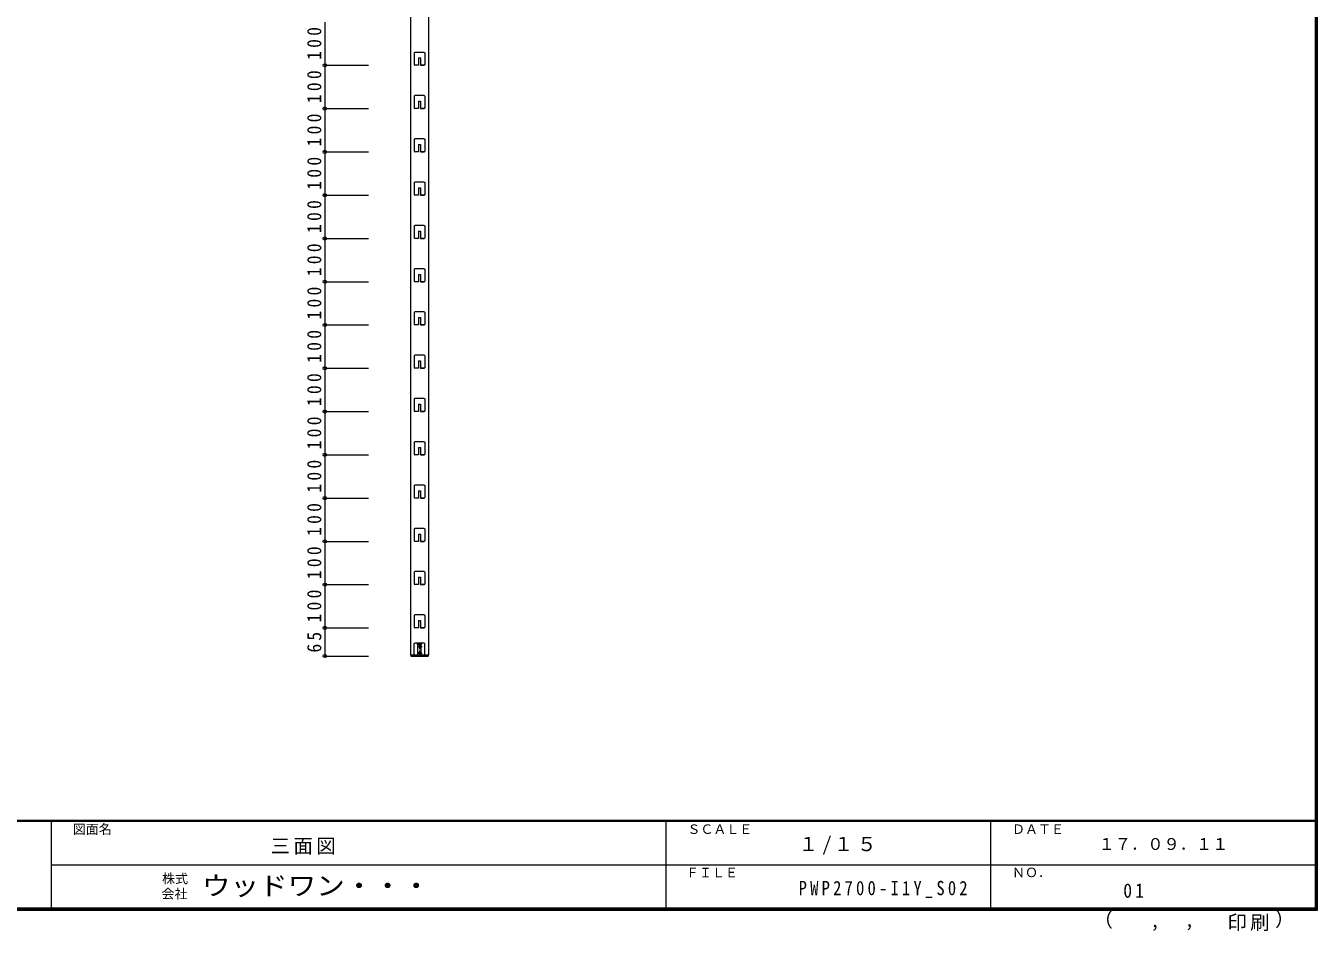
# Model space of a CAD drawing. Units: millimetres at full size, sheet at 1:15. Extents: x -3000 to 2850, y -2151 to 2088.
# Drawn here: x -134 to 2850, y -2151 to -59 of the extents above; entities that cross this region are included whole.
import ezdxf
from ezdxf.enums import TextEntityAlignment as Align

# ---------------------------------------------------------------- set-up
doc = ezdxf.new("R2010")
doc.units = ezdxf.units.MM
doc.header["$LTSCALE"] = 15
doc.header["$PDMODE"] = 32
doc.header["$PDSIZE"] = 7.5
doc.linetypes.add('CHAIN1', pattern=[8, 5, -1, 1, -1])
doc.layers.add('0-B_寸法', color=7, linetype='Continuous', lineweight=9)
doc.layers.add('F-1_枠', color=6, linetype='Continuous', lineweight=9)
doc.layers.add('F-A_文字', color=7, linetype='Continuous')
doc.styles.add('ＭＳ ゴシック', font='')
doc.styles.get('ＭＳ ゴシック').set_extended_font_data('MS Gothic')

msp = doc.modelspace()

# ---------------------------------------------------------------- linework, layer by layer
at = {"layer": '0-B_寸法'}
for p, q in [((755.06, 1182.12), (755.06, -1511.88)), ((797.06, 1182.12), (797.06, -1511.88)), ((764.06, -120.88), (765.06, -119.88)), ((764.06, -120.88), (764.06, -148.88)), ((764.06, -148.88), (765.06, -149.88)), ((787.06, -119.88), (765.06, -119.88)), ((774.06, -132.88), (774.06, -149.88)), ((787.06, -119.88), (788.06, -120.88)), ((787.06, -149.88), (788.06, -148.88)), ((788.06, -120.88), (788.06, -148.88)), ((774.06, -149.88), (765.06, -149.88)), ((787.06, -149.88), (778.06, -149.88)), ((764.06, -220.88), (765.06, -219.88)), ((764.06, -220.88), (764.06, -248.88)), ((787.06, -219.88), (765.06, -219.88)), ((774.06, -232.88), (774.06, -249.88)), ((787.06, -219.88), (788.06, -220.88)), ((788.06, -220.88), (788.06, -248.88)), ((764.06, -248.88), (765.06, -249.88)), ((774.06, -249.88), (765.06, -249.88)), ((787.06, -249.88), (778.06, -249.88)), ((787.06, -249.88), (788.06, -248.88)), ((764.06, -320.88), (765.06, -319.88)), ((764.06, -320.88), (764.06, -348.88)), ((787.06, -319.88), (765.06, -319.88)), ((787.06, -319.88), (788.06, -320.88)), ((788.06, -320.88), (788.06, -348.88)), ((764.06, -348.88), (765.06, -349.88)), ((774.06, -349.88), (765.06, -349.88)), ((774.06, -332.88), (774.06, -349.88)), ((787.06, -349.88), (778.06, -349.88)), ((787.06, -349.88), (788.06, -348.88)), ((764.06, -420.88), (765.06, -419.88)), ((764.06, -420.88), (764.06, -448.88)), ((787.06, -419.88), (765.06, -419.88)), ((774.06, -432.88), (774.06, -449.88)), ((787.06, -419.88), (788.06, -420.88)), ((788.06, -420.88), (788.06, -448.88)), ((764.06, -448.88), (765.06, -449.88)), ((774.06, -449.88), (765.06, -449.88)), ((787.06, -449.88), (778.06, -449.88)), ((787.06, -449.88), (788.06, -448.88)), ((764.06, -520.88), (765.06, -519.88)), ((764.06, -520.88), (764.06, -548.88)), ((787.06, -519.88), (765.06, -519.88)), ((774.06, -532.88), (774.06, -549.88)), ((787.06, -519.88), (788.06, -520.88)), ((788.06, -520.88), (788.06, -548.88)), ((764.06, -548.88), (765.06, -549.88)), ((774.06, -549.88), (765.06, -549.88)), ((787.06, -549.88), (778.06, -549.88)), ((787.06, -549.88), (788.06, -548.88)), ((764.06, -620.88), (765.06, -619.88)), ((764.06, -620.88), (764.06, -648.88)), ((787.06, -619.88), (765.06, -619.88)), ((787.06, -619.88), (788.06, -620.88)), ((788.06, -620.88), (788.06, -648.88)), ((764.06, -648.88), (765.06, -649.88)), ((774.06, -649.88), (765.06, -649.88)), ((774.06, -632.88), (774.06, -649.88)), ((787.06, -649.88), (778.06, -649.88)), ((787.06, -649.88), (788.06, -648.88)), ((764.06, -720.88), (765.06, -719.88)), ((764.06, -720.88), (764.06, -748.88)), ((787.06, -719.88), (765.06, -719.88)), ((774.06, -732.88), (774.06, -749.88)), ((787.06, -719.88), (788.06, -720.88)), ((788.06, -720.88), (788.06, -748.88)), ((764.06, -748.88), (765.06, -749.88)), ((774.06, -749.88), (765.06, -749.88)), ((787.06, -749.88), (778.06, -749.88)), ((787.06, -749.88), (788.06, -748.88)), ((764.06, -820.88), (765.06, -819.88)), ((764.06, -820.88), (764.06, -848.88)), ((787.06, -819.88), (765.06, -819.88)), ((774.06, -832.88), (774.06, -849.88)), ((787.06, -819.88), (788.06, -820.88)), ((788.06, -820.88), (788.06, -848.88)), ((764.06, -848.88), (765.06, -849.88)), ((774.06, -849.88), (765.06, -849.88)), ((787.06, -849.88), (778.06, -849.88)), ((787.06, -849.88), (788.06, -848.88)), ((764.06, -920.88), (765.06, -919.88)), ((764.06, -920.88), (764.06, -948.88)), ((787.06, -919.88), (765.06, -919.88)), ((787.06, -919.88), (788.06, -920.88)), ((788.06, -920.88), (788.06, -948.88)), ((764.06, -948.88), (765.06, -949.88)), ((774.06, -949.88), (765.06, -949.88)), ((774.06, -932.88), (774.06, -949.88)), ((787.06, -949.88), (778.06, -949.88)), ((787.06, -949.88), (788.06, -948.88)), ((764.06, -1020.88), (765.06, -1019.88)), ((764.06, -1020.88), (764.06, -1048.88)), ((787.06, -1019.88), (765.06, -1019.88)), ((774.06, -1032.88), (774.06, -1049.88)), ((787.06, -1019.88), (788.06, -1020.88)), ((788.06, -1020.88), (788.06, -1048.88)), ((764.06, -1048.88), (765.06, -1049.88)), ((774.06, -1049.88), (765.06, -1049.88)), ((787.06, -1049.88), (778.06, -1049.88)), ((787.06, -1049.88), (788.06, -1048.88)), ((764.06, -1120.88), (765.06, -1119.88)), ((764.06, -1120.88), (764.06, -1148.88)), ((787.06, -1119.88), (765.06, -1119.88)), ((774.06, -1132.88), (774.06, -1149.88)), ((787.06, -1119.88), (788.06, -1120.88)), ((788.06, -1120.88), (788.06, -1148.88)), ((764.06, -1148.88), (765.06, -1149.88)), ((774.06, -1149.88), (765.06, -1149.88)), ((787.06, -1149.88), (778.06, -1149.88)), ((787.06, -1149.88), (788.06, -1148.88)), ((764.06, -1220.88), (765.06, -1219.88)), ((764.06, -1220.88), (764.06, -1248.88)), ((787.06, -1219.88), (765.06, -1219.88)), ((787.06, -1219.88), (788.06, -1220.88)), ((788.06, -1220.88), (788.06, -1248.88)), ((764.06, -1248.88), (765.06, -1249.88)), ((774.06, -1249.88), (765.06, -1249.88)), ((774.06, -1232.88), (774.06, -1249.88)), ((787.06, -1249.88), (778.06, -1249.88)), ((787.06, -1249.88), (788.06, -1248.88)), ((764.06, -1320.88), (765.06, -1319.88)), ((764.06, -1320.88), (764.06, -1348.88)), ((787.06, -1319.88), (765.06, -1319.88)), ((774.06, -1332.88), (774.06, -1349.88)), ((787.06, -1319.88), (788.06, -1320.88)), ((788.06, -1320.88), (788.06, -1348.88)), ((764.06, -1348.88), (765.06, -1349.88)), ((774.06, -1349.88), (765.06, -1349.88)), ((787.06, -1349.88), (778.06, -1349.88)), ((787.06, -1349.88), (788.06, -1348.88)), ((764.06, -1420.88), (765.06, -1419.88)), ((764.06, -1420.88), (764.06, -1448.88)), ((787.06, -1419.88), (765.06, -1419.88)), ((787.06, -1419.88), (788.06, -1420.88)), ((788.06, -1420.88), (788.06, -1448.88)), ((764.06, -1448.88), (765.06, -1449.88)), ((774.06, -1449.88), (765.06, -1449.88)), ((774.06, -1432.88), (774.06, -1449.88)), ((787.06, -1449.88), (778.06, -1449.88)), ((787.06, -1449.88), (788.06, -1448.88)), ((771.56, -1484.88), (765.06, -1484.88)), ((771.56, -1487.88), (771.56, -1484.88)), ((780.56, -1487.88), (771.56, -1487.88)), ((780.56, -1487.88), (780.56, -1484.88)), ((787.06, -1484.88), (780.56, -1484.88)), ((787.06, -1484.88), (788.06, -1485.88)), ((788.06, -1513.88), (788.06, -1485.88)), ((756.06, -1512.88), (755.06, -1511.88)), ((796.06, -1512.88), (756.06, -1512.88)), ((764.06, -1513.88), (765.06, -1514.88)), ((787.06, -1514.88), (788.06, -1513.88)), ((796.06, -1512.88), (797.06, -1511.88))]:
    msp.add_line(p, q, dxfattribs=at)
at = {"layer": '0-B_寸法', "color": 3}
for p, q in [((557.17, -49.88), (557.17, -149.88)), ((557.17, -149.88), (658.46, -149.88)), ((557.17, -149.88), (557.17, -249.88)), ((557.17, -249.88), (658.46, -249.88)), ((557.17, -249.88), (557.17, -349.88)), ((557.17, -349.88), (658.46, -349.88)), ((557.17, -349.88), (557.17, -449.88)), ((557.17, -449.88), (658.46, -449.88)), ((557.17, -449.88), (557.17, -549.88)), ((557.17, -549.88), (658.46, -549.88)), ((557.17, -549.88), (557.17, -649.88)), ((557.17, -649.88), (658.46, -649.88)), ((557.17, -649.88), (557.17, -749.88)), ((557.17, -749.88), (658.46, -749.88)), ((557.17, -749.88), (557.17, -849.88)), ((557.17, -849.88), (658.46, -849.88)), ((557.17, -849.88), (557.17, -949.88)), ((557.17, -949.88), (658.46, -949.88)), ((557.17, -949.88), (557.17, -1049.88)), ((557.17, -1049.88), (658.46, -1049.88)), ((557.17, -1049.88), (557.17, -1149.88)), ((557.17, -1149.88), (658.46, -1149.88)), ((557.17, -1149.88), (557.17, -1249.88)), ((557.17, -1249.88), (658.46, -1249.88)), ((557.17, -1249.88), (557.17, -1349.88)), ((557.17, -1349.88), (658.46, -1349.88)), ((557.17, -1349.88), (557.17, -1449.88)), ((557.17, -1449.88), (658.46, -1449.88)), ((557.17, -1449.88), (557.17, -1514.88)), ((557.17, -1514.88), (658.46, -1514.88))]:
    msp.add_line(p, q, dxfattribs=at)
at = {"layer": '0-B_寸法', "color": 6}
for p, q in [((778.06, -149.88), (787.06, -149.88)), ((778.06, -249.88), (787.06, -249.88)), ((778.06, -349.88), (787.06, -349.88)), ((778.06, -449.88), (787.06, -449.88)), ((778.06, -549.88), (787.06, -549.88)), ((778.06, -649.88), (787.06, -649.88)), ((778.06, -749.88), (787.06, -749.88)), ((778.06, -849.88), (787.06, -849.88)), ((778.06, -949.88), (787.06, -949.88)), ((778.06, -1049.88), (787.06, -1049.88)), ((778.06, -1149.88), (787.06, -1149.88)), ((778.06, -1249.88), (787.06, -1249.88)), ((778.06, -1349.88), (787.06, -1349.88)), ((778.06, -1449.88), (787.06, -1449.88))]:
    msp.add_line(p, q, dxfattribs=at)
at = {"layer": '0-B_寸法', "color": 5}
for p, q in [((780.06, -1484.88), (772.06, -1484.88)), ((772.06, -1512.88), (772.06, -1484.88)), ((780.06, -1512.88), (780.06, -1484.88)), ((756.06, -1512.88), (756.06, -1514.88)), ((756.06, -1514.88), (796.06, -1514.88)), ((780.06, -1514.88), (772.06, -1514.88)), ((796.06, -1512.88), (796.06, -1514.88))]:
    msp.add_line(p, q, dxfattribs=at)
at = {"layer": '0-B_寸法', "color": 5, "linetype": 'CHAIN1'}
for p, q in [((776.06, -1487.08), (776.06, -1498.67)), ((771.38, -1492.88), (782.03, -1492.88)), ((771.38, -1507.88), (782.03, -1507.88)), ((776.06, -1502.08), (776.06, -1513.67))]:
    msp.add_line(p, q, dxfattribs=at)
at = {"layer": '0-B_寸法'}
for points in [[(774.06, -132.88), (778.06, -132.88), (778.06, -149.88)], [(774.06, -232.88), (778.06, -232.88), (778.06, -249.88)], [(774.06, -332.88), (778.06, -332.88), (778.06, -349.88)], [(774.06, -432.88), (778.06, -432.88), (778.06, -449.88)], [(774.06, -532.88), (778.06, -532.88), (778.06, -549.88)], [(774.06, -632.88), (778.06, -632.88), (778.06, -649.88)], [(774.06, -732.88), (778.06, -732.88), (778.06, -749.88)], [(774.06, -832.88), (778.06, -832.88), (778.06, -849.88)], [(774.06, -932.88), (778.06, -932.88), (778.06, -949.88)], [(774.06, -1032.88), (778.06, -1032.88), (778.06, -1049.88)], [(774.06, -1132.88), (778.06, -1132.88), (778.06, -1149.88)], [(774.06, -1232.88), (778.06, -1232.88), (778.06, -1249.88)], [(774.06, -1332.88), (778.06, -1332.88), (778.06, -1349.88)], [(774.06, -1432.88), (778.06, -1432.88), (778.06, -1449.88)], [(764.06, -1513.88), (764.06, -1485.88), (765.06, -1484.88)]]:
    msp.add_lwpolyline(points, dxfattribs=at)
at = {"layer": '0-B_寸法', "color": 5}
for centre in [(776.06, -1492.88), (776.06, -1507.88)]:
    msp.add_circle(centre, 2, dxfattribs=at)
at = {"layer": '0-B_寸法', "color": 3}
for p in [(557.17, -149.88), (557.17, -249.88), (557.17, -349.88), (557.17, -449.88), (557.17, -549.88), (557.17, -649.88), (557.17, -749.88), (557.17, -849.88), (557.17, -949.88), (557.17, -1049.88), (557.17, -1149.88), (557.17, -1249.88), (557.17, -1349.88), (557.17, -1449.88), (557.17, -1514.88)]:
    msp.add_point(p, dxfattribs=at)
at = {"layer": 'F-1_枠'}
for p, q in [((2845, 2087.5), (2845, -2102.5)), ((2847.5, 2087.5), (2847.5, -2102.5)), ((2850, 2087.5), (2850, -2102.5)), ((2850, -1895), (-3000, -1895)), ((2850, -1897.5), (-3000, -1897.5)), ((-75, -1897.5), (-75, -2097.5)), ((1345, -1897.5), (1345, -2097.5)), ((2095, -1897.5), (2095, -2097.5)), ((-75, -1997.5), (2845, -1997.5)), ((2850, -2097.5), (-3000, -2097.5)), ((2850, -2100), (-3000, -2100)), ((2850, -2102.5), (-3000, -2102.5))]:
    msp.add_line(p, q, dxfattribs=at)

# ---------------------------------------------------------------- texts
at = {"layer": '0-B_寸法', "char_height": 32.99, "attachment_point": 7, "rotation": 90, "style": 'ＭＳ ゴシック'}
for s, insert in [('\\T1.38;\\W0.9;100', (549.67, -137.38)), ('\\T1.38;\\W0.9;100', (549.67, -237.38)), ('\\T1.38;\\W0.9;100', (549.67, -337.38)), ('\\T1.38;\\W0.9;100', (549.67, -437.38)), ('\\T1.38;\\W0.9;100', (549.67, -537.38)), ('\\T1.38;\\W0.9;100', (549.67, -637.38)), ('\\T1.38;\\W0.9;100', (549.67, -737.38)), ('\\T1.38;\\W0.9;100', (549.67, -837.38)), ('\\T1.38;\\W0.9;100', (549.67, -937.38)), ('\\T1.38;\\W0.9;100', (549.67, -1037.38)), ('\\T1.38;\\W0.9;100', (549.67, -1137.38)), ('\\T1.38;\\W0.9;100', (549.67, -1237.38)), ('\\T1.38;\\W0.9;100', (549.67, -1337.38)), ('\\T1.38;\\W0.9;100', (549.67, -1437.38)), ('\\T1.36;\\W0.9;65', (549.67, -1506.76))]:
    msp.add_mtext(s, dxfattribs=dict(at, insert=insert))
at = {"layer": '0-B_寸法', "char_height": 32.99, "attachment_point": 7, "style": 'ＭＳ ゴシック'}
for s, insert in [('\\T1.17;三面図', (432.09, -1973.79)), ('\\T1.2;１/１５', (1652.09, -1973.79)), ('\\T1.39;\\W0.85;PWP2700-I1Y_S02', (1652.09, -2073.79)), ('\\T1.36;\\W0.9;01', (2402.09, -2073.79))]:
    msp.add_mtext(s, dxfattribs=dict(at, insert=insert))
at = {"layer": 'F-A_文字', "style": 'ＭＳ ゴシック'}
for s, height, p in [('図面名', 21.99, (-25, -1932.5)), ('ＳＣＡＬＥ', 21.99, (1395, -1932.5)), ('ＤＡＴＥ', 21.99, (2145, -1932.5)), ('１７．０９．１１', 27.49, (2345, -1971.25)), ('株式', 21.99, (181.27, -2046.79)), ('ＦＩＬＥ', 21.99, (1391.8, -2032.86)), ('ＮＯ．', 21.99, (2145, -2032.5)), ('会社', 21.99, (180.03, -2081.74)), ('（', 32.99, (2333.13, -2150.65)), ('）', 32.99, (2752.73, -2149.25)), (',', 32.99, (2464.17, -2151.34)), (',', 32.99, (2543.63, -2149.95))]:
    msp.add_text(s, height=height, dxfattribs=at).set_placement(p, align=Align.BOTTOM_LEFT)
at = {"layer": 'F-A_文字', "style": 'ＭＳ ゴシック', "width": 1.1}
msp.add_text('ウッドワン・・・', height=43.99, dxfattribs=at).set_placement((273.36, -2080.88), align=Align.BOTTOM_LEFT)
at = {"layer": 'F-A_文字', "insert": (2642.6, -2150.65), "char_height": 32.99, "attachment_point": 7, "style": 'ＭＳ ゴシック'}
msp.add_mtext('\\T1.17;印刷', dxfattribs=at)

doc.saveas('drawing.dxf')
